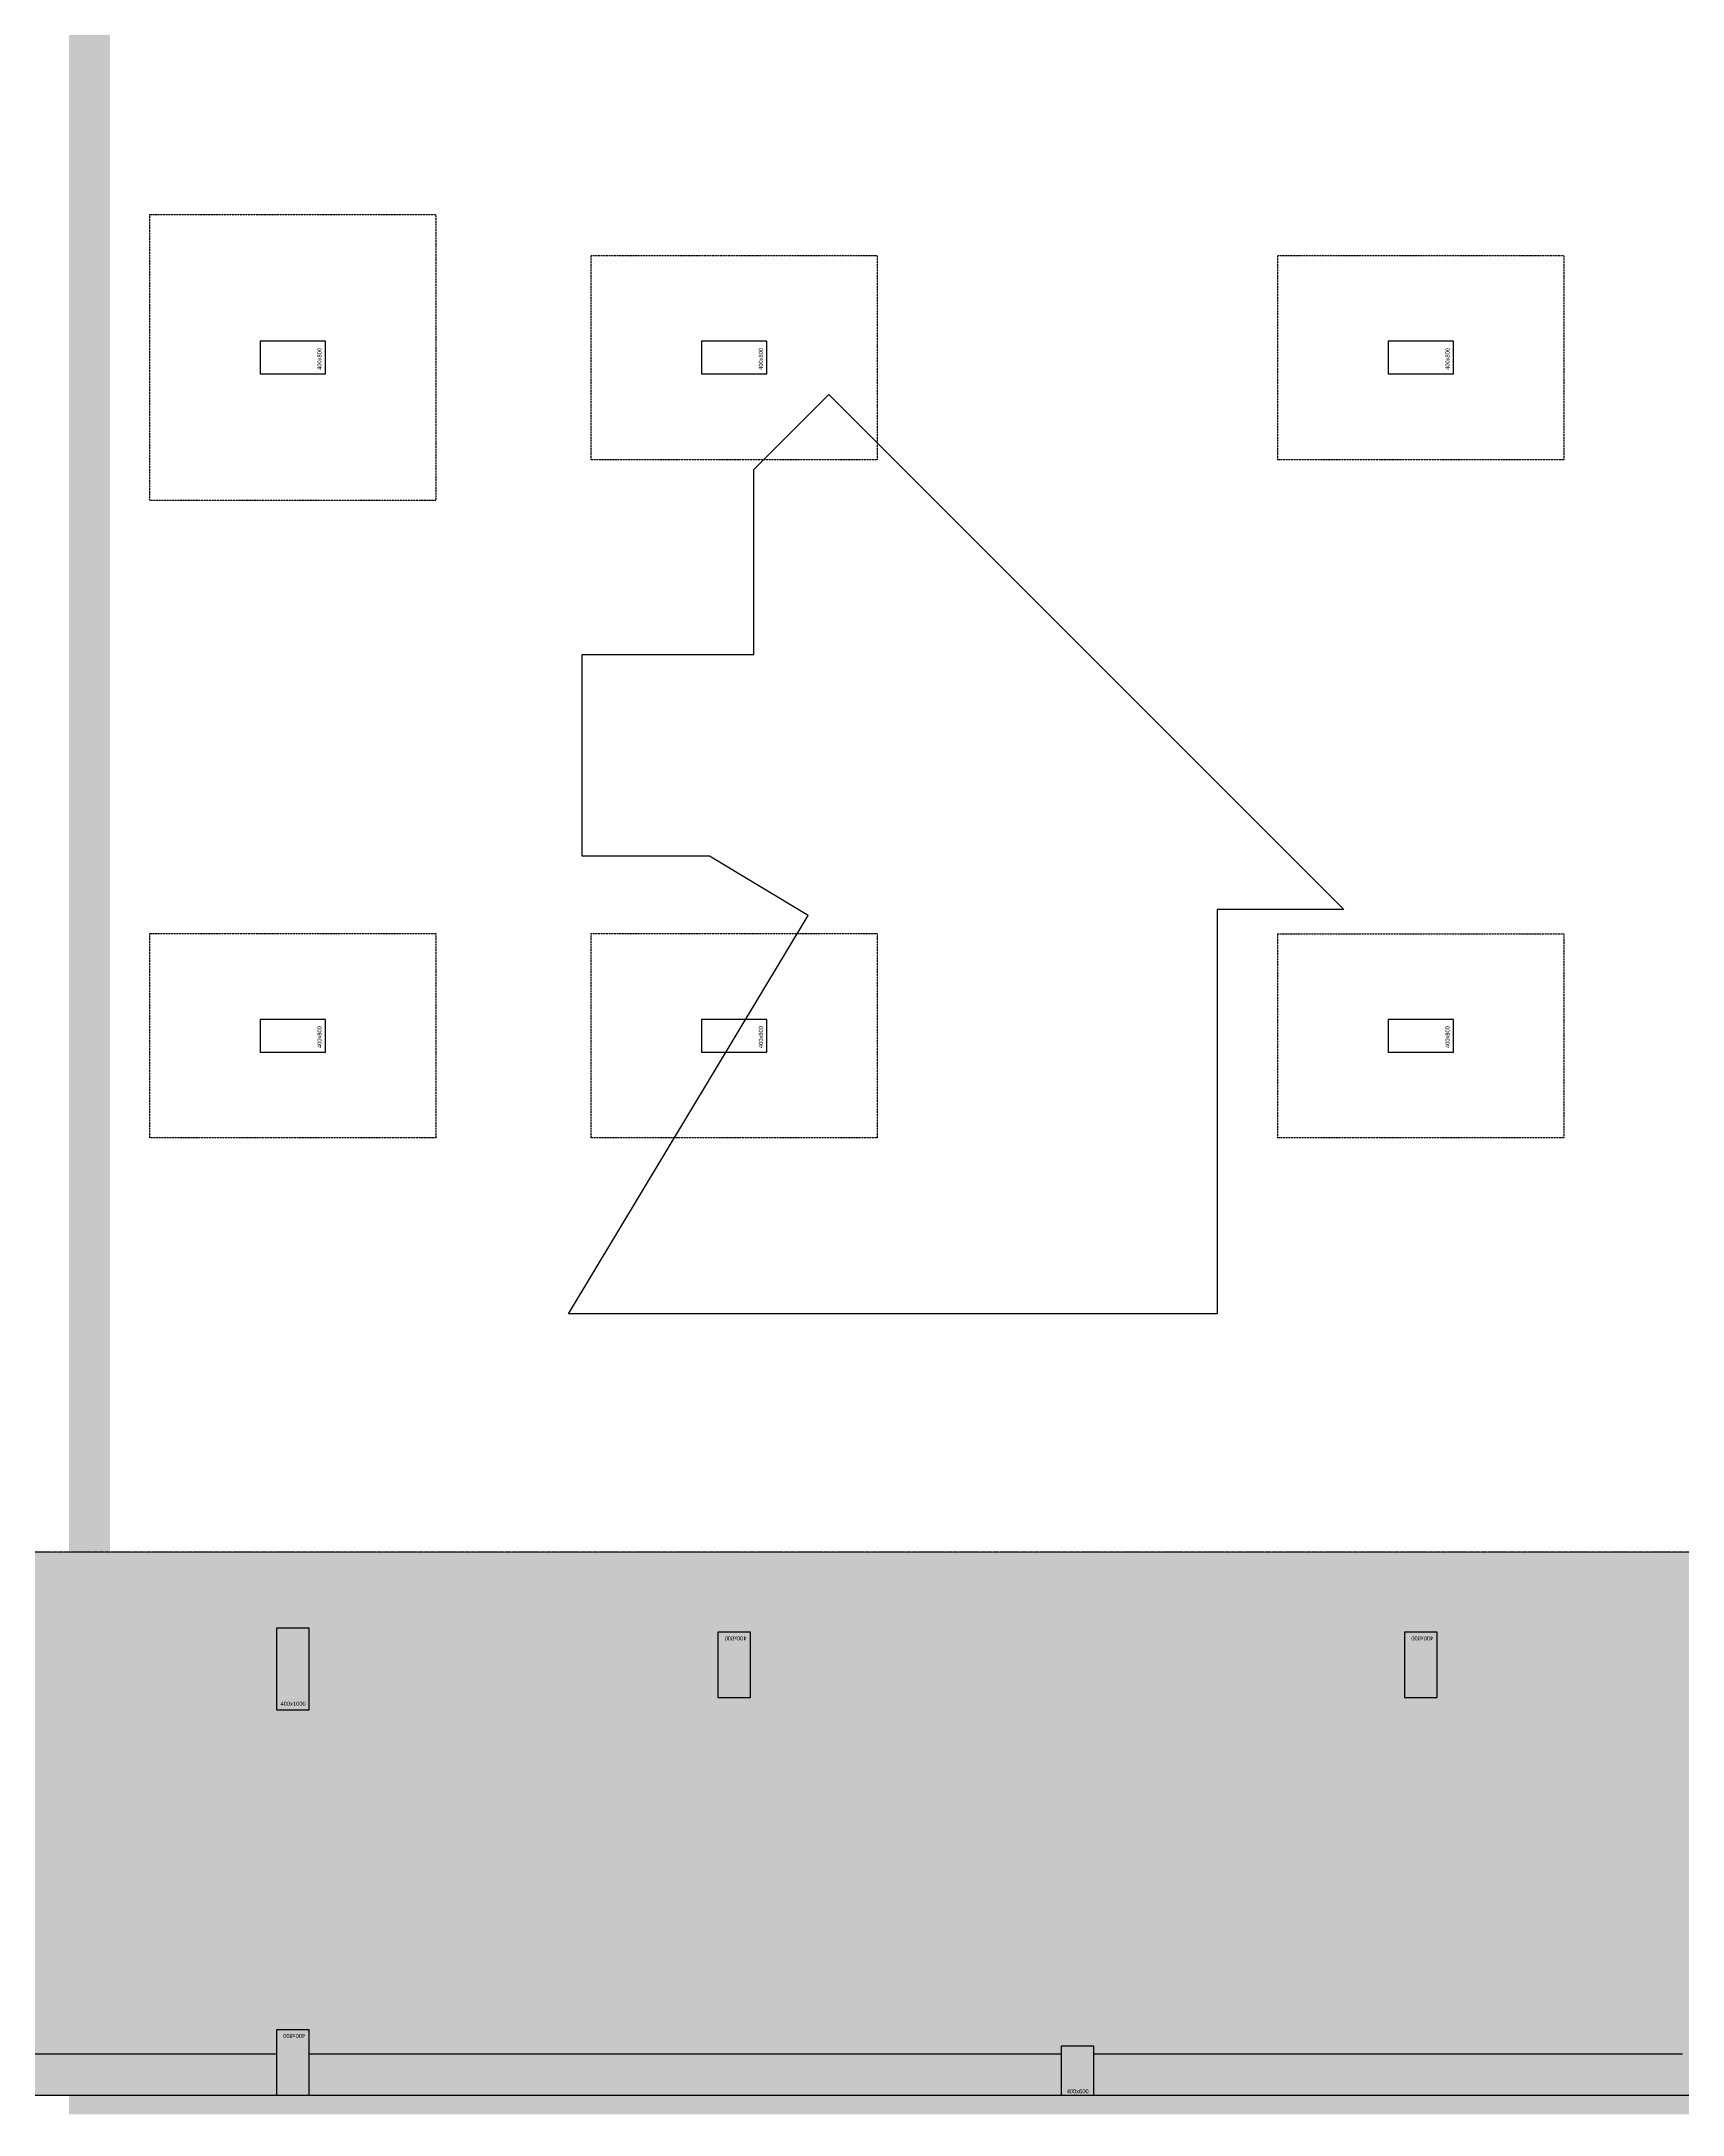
# Model space of a CAD drawing. Header units: millimetres. Extents: x 43843 to 1069877, y 60576 to 148433.
# Drawn here: x 933856 to 953931, y 76659 to 102030 of the extents above; entities that cross this region are included whole.
import ezdxf

# ---------------------------------------------------------------- set-up
doc = ezdxf.new("R2010")
doc.units = ezdxf.units.MM
doc.linetypes.add('HID', pattern=[2.5, 1.5, -1])
doc.linetypes.add('HIDDEN', pattern=[0.375, 0.25, -0.125])
for name, color, linetype in [('-S_F', 7, 'Continuous'), ('8', 8, 'Continuous'), ('S-FND_OUTLINE_지하주차장 기초', 4, 'HID'), ('S-HAT', 252, 'Continuous'), ('S-HAT_SLAB LEVEL', 7, 'Continuous'), ('XR-지하주차장$0$A-CON', 2, 'Continuous'), ('XR-지하주차장$0$AA-COL', 2, 'Continuous'), ('기초', 7, 'Continuous')]:
    doc.layers.add(name, color=color, linetype=linetype)
doc.styles.add('XR-지하주차장$0$Standard', font='arial.ttf')

# ---------------------------------------------------------------- blocks, each defined once
blk = doc.blocks.new('zw$D357')
at = {"layer": 'S-HAT'}
h = blk.add_hatch(dxfattribs=at)
h.set_pattern_fill('GRASS', color=256, scale=20)
h.set_pattern_definition([(90, (-331308.68, 2741039.9), (-359.21, 359.21), [95.25, -623.17]), (45, (-331308.7, 2741039.9), (-359.210245, 359.210245), [95.25, -412.75]), (135, (-331308.7, 2741039.9), (-359.210245, -359.210245), [95.25, -412.75])])
h.paths.add_polyline_path([(-65008, -55192), (-61014, -48545), (-9370, -48545), (-5377, -55192)])
at = {"layer": '-S_F', "linetype": 'HIDDEN', "lineweight": -3}
for points in [[(-55760, -32177), (-52260, -32177), (-52260, -35677), (-55760, -35677)], [(-50360, -32677), (-46860, -32677), (-46860, -35177), (-50360, -35177)], [(-41960, -32677), (-38460, -32677), (-38460, -35177), (-41960, -35177)], [(-55760, -40977), (-52260, -40977), (-52260, -43477), (-55760, -43477)], [(-50360, -40977), (-46860, -40977), (-46860, -43477), (-50360, -43477)], [(-41960, -40978), (-38460, -40978), (-38460, -43478), (-41960, -43478)]]:
    blk.add_lwpolyline(points, close=True, dxfattribs=at)
at = {"layer": 'S-FND_OUTLINE_지하주차장 기초'}
blk.add_lwpolyline([(-9370, -48545), (-61014, -48545), (-65008, -55192), (-5377, -55192)], close=True, dxfattribs=at)
at = {"layer": 'S-HAT_SLAB LEVEL', "lineweight": -2}
blk.add_lwpolyline([(-42704, -45631), (-50639, -45631), (-47708, -40754), (-48912, -40031), (-50469, -40031), (-50469, -37561), (-48369, -37561), (-48369, -35295), (-47455, -34381), (-41155, -40681), (-42704, -40681), (-42704, -42626), (-42704, -45631)], dxfattribs=at)
at = {"layer": 'XR-지하주차장$0$A-CON'}
for p, q in [((-54210, -54692), (-62210, -54692)), ((-44610, -54692), (-53810, -54692)), ((-37010, -54692), (-44210, -54692)), ((-70457, -55192), (0, -55192))]:
    blk.add_line(p, q, dxfattribs=at)
at = {"layer": 'XR-지하주차장$0$AA-COL'}
for points in [[(-53610, -34127), (-53610, -33727), (-54410, -33727), (-54410, -34127)], [(-48210, -34127), (-48210, -33727), (-49010, -33727), (-49010, -34127)], [(-39810, -34127), (-39810, -33727), (-40610, -33727), (-40610, -34127)], [(-53610, -42427), (-53610, -42027), (-54410, -42027), (-54410, -42427)], [(-48210, -42427), (-48210, -42027), (-49010, -42027), (-49010, -42427)], [(-39810, -42427), (-39810, -42027), (-40610, -42027), (-40610, -42427)], [(-54210, -50477), (-53810, -50477), (-53810, -49477), (-54210, -49477)], [(-48410, -49527), (-48810, -49527), (-48810, -50327), (-48410, -50327)], [(-40010, -49527), (-40410, -49527), (-40410, -50327), (-40010, -50327)], [(-53810, -54392), (-54210, -54392), (-54210, -55192), (-53810, -55192)], [(-44610, -55192), (-44210, -55192), (-44210, -54592), (-44610, -54592)]]:
    blk.add_lwpolyline(points, close=True, dxfattribs=at)
at = {"layer": '기초', "color": 6, "linetype": 'HID', "ltscale": 3, "const_width": 500}
blk.add_lwpolyline([(-56498, -55179), (-56498, -13109), (-51183, -13099), (-51183, -15035), (-51183, -15035), (-51183, -15047), (-37285, -15025), (-37298, -6685), (-14910, -6684), (-14910, -24464), (-14910, -24464), (-14910, -24477), (-13109, -24477), (-13109, -55179)], close=True, dxfattribs=at)
at = {"layer": 'Defpoints', "style": 'XR-지하주차장$0$Standard'}
for rotation, p in [(90, (-53660, -34077)), (90, (-48260, -34077)), (90, (-39860, -34077)), (90, (-53660, -42377)), (90, (-48260, -42377)), (90, (-39860, -42377)), (180, (-48460, -49577)), (180, (-40060, -49577)), (180, (-53860, -54442))]:
    blk.add_text('400x800', height=50, rotation=rotation, dxfattribs=at).set_placement(p)
for s, p in [('400x1000', (-54160, -50427)), ('400x600', (-44543, -55169))]:
    blk.add_text(s, height=50, dxfattribs=at).set_placement(p)

msp = doc.modelspace()

# ---------------------------------------------------------------- block references
at = {"layer": '8'}
msp.add_blockref('zw$D357', (990941.011, 132088.525), dxfattribs=at)

doc.saveas('drawing.dxf')
